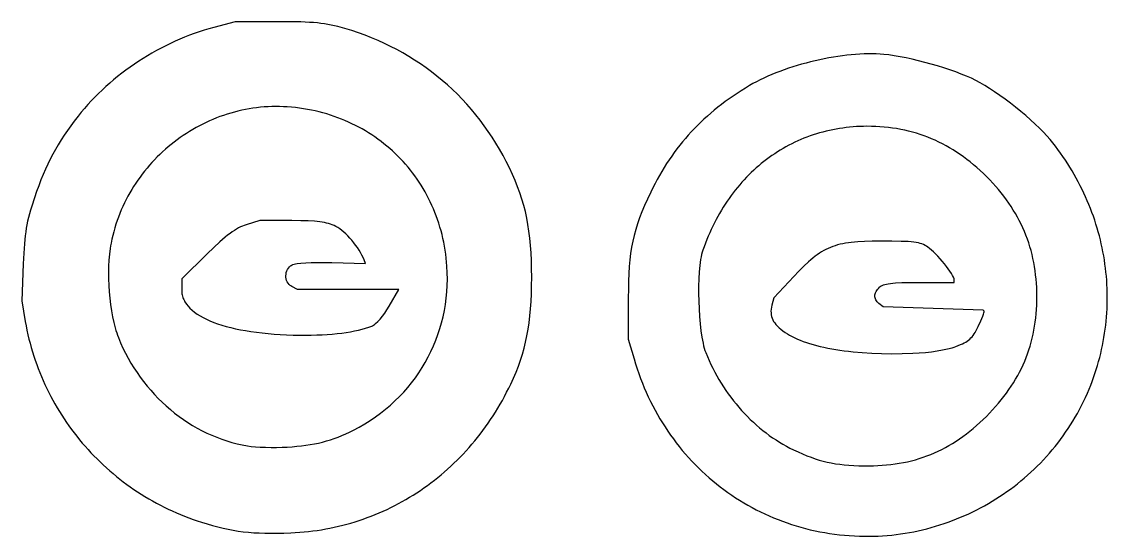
# Model space of a CAD drawing. Extents: x 0.6 to 47.7, y 5.3 to 47.
# Drawn here: x 42.45 to 47.69, y 10.43 to 12.91 of the extents above; entities that cross this region are included whole.
import ezdxf

# ---------------------------------------------------------------- set-up
doc = ezdxf.new("R2010")
doc.units = 0
doc.layers.add('LAYER_1', color=18, linetype='CONTINUOUS')

msp = doc.modelspace()

# ---------------------------------------------------------------- linework, layer by layer
at = {"layer": 'LAYER_1'}
for points in [[(43.7465, 10.4447), (43.7679, 10.4457), (43.7892, 10.4471), (43.8104, 10.4489), (43.8315, 10.451), (43.8525, 10.4535), (43.8734, 10.4563), (43.8942, 10.4595), (43.9149, 10.4631), (43.9355, 10.467), (43.956, 10.4713), (43.9764, 10.4759), (43.9967, 10.4808), (44.0168, 10.4861), (44.0368, 10.4918), (44.0567, 10.4978), (44.0765, 10.5041), (44.0961, 10.5107), (44.1156, 10.5177), (44.1349, 10.5251), (44.1541, 10.5327), (44.1732, 10.5407), (44.1921, 10.549), (44.2108, 10.5576), (44.2294, 10.5666), (44.2478, 10.5758), (44.2661, 10.5854), (44.2842, 10.5953), (44.3021, 10.6055), (44.3199, 10.616), (44.3375, 10.6269), (44.3549, 10.638), (44.3721, 10.6494), (44.3892, 10.6612), (44.406, 10.6732), (44.4227, 10.6855), (44.4391, 10.6982), (44.4554, 10.7111), (44.4715, 10.7243), (44.4873, 10.7378), (44.503, 10.7515), (44.5184, 10.7656), (44.5336, 10.78), (44.5486, 10.7946), (44.5634, 10.8095), (44.578, 10.8246), (44.5923, 10.8401), (44.6064, 10.8558), (44.6203, 10.8718), (44.6339, 10.888), (44.6473, 10.9046), (44.6605, 10.9213), (44.6734, 10.9384), (44.686, 10.9557), (44.6984, 10.9732), (44.7106, 10.991), (44.7224, 11.0091), (44.7341, 11.0273), (44.7454, 11.0459), (44.7565, 11.0647), (44.7673, 11.0837), (44.7778, 11.103), (44.7881, 11.1225), (44.7981, 11.1422), (44.8077, 11.1622), (44.821, 11.1912), (44.8333, 11.2199), (44.8445, 11.2486), (44.8547, 11.2773), (44.8639, 11.3062), (44.8722, 11.3354), (44.8795, 11.3651), (44.886, 11.3954), (44.8916, 11.4265), (44.8963, 11.4585), (44.9003, 11.4916), (44.9035, 11.5258), (44.9059, 11.5614), (44.9076, 11.5984), (44.9086, 11.6371), (44.9089, 11.6775), (44.9086, 11.7187), (44.9075, 11.7581), (44.9058, 11.7957), (44.9033, 11.8317), (44.9, 11.8663), (44.8959, 11.8997), (44.891, 11.9321), (44.8851, 11.9636), (44.8783, 11.9944), (44.8706, 12.0246), (44.8618, 12.0545), (44.852, 12.0843), (44.8411, 12.114), (44.8292, 12.1439), (44.816, 12.1741), (44.8017, 12.2049), (44.7865, 12.2357), (44.7705, 12.266), (44.7538, 12.2957), (44.7364, 12.3249), (44.7183, 12.3535), (44.6996, 12.3815), (44.6802, 12.4089), (44.6601, 12.4357), (44.6394, 12.4619), (44.618, 12.4875), (44.5961, 12.5124), (44.5735, 12.5367), (44.5503, 12.5604), (44.5265, 12.5834), (44.5022, 12.6058), (44.4772, 12.6275), (44.4517, 12.6485), (44.4256, 12.6689), (44.399, 12.6885), (44.3718, 12.7075), (44.3441, 12.7258), (44.3159, 12.7433), (44.2872, 12.7601), (44.258, 12.7762), (44.2282, 12.7916), (44.198, 12.8062), (44.1673, 12.82), (44.1362, 12.8331), (44.1046, 12.8454), (44.0726, 12.8569), (44.0401, 12.8677), (44.0072, 12.8777), (43.973, 12.887), (43.9568, 12.8909), (43.9407, 12.8944), (43.9247, 12.8975), (43.9085, 12.9002), (43.8919, 12.9026), (43.8745, 12.9046), (43.8563, 12.9062), (43.837, 12.9076), (43.8164, 12.9087), (43.7941, 12.9095), (43.7441, 12.9105), (43.6851, 12.9108), (43.4783, 12.9106), (43.3748, 12.8833), (43.3511, 12.8767), (43.3275, 12.8697), (43.304, 12.8621), (43.2805, 12.854), (43.2572, 12.8454), (43.234, 12.8363), (43.2109, 12.8267), (43.188, 12.8166), (43.1653, 12.8061), (43.1428, 12.7951), (43.1204, 12.7837), (43.0983, 12.7718), (43.0764, 12.7595), (43.0547, 12.7468), (43.0332, 12.7336), (43.0121, 12.7201), (42.9912, 12.7061), (42.9705, 12.6918), (42.9502, 12.677), (42.9302, 12.6619), (42.9105, 12.6464), (42.8912, 12.6306), (42.8722, 12.6144), (42.8536, 12.5979), (42.8354, 12.5811), (42.8175, 12.5639), (42.8001, 12.5465), (42.783, 12.5287), (42.7665, 12.5106), (42.7503, 12.4922), (42.7346, 12.4736), (42.7194, 12.4547), (42.7013, 12.4312), (42.6841, 12.4081), (42.6678, 12.3853), (42.6523, 12.3627), (42.6376, 12.3401), (42.6236, 12.3174), (42.6103, 12.2945), (42.5976, 12.2714), (42.5853, 12.2478), (42.5736, 12.2237), (42.5622, 12.1989), (42.5512, 12.1734), (42.5405, 12.147), (42.5299, 12.1196), (42.5196, 12.0911), (42.5093, 12.0613), (42.4958, 12.02), (42.49, 12.0011), (42.4849, 11.983), (42.4803, 11.9655), (42.4762, 11.9484), (42.4726, 11.9313), (42.4694, 11.9141), (42.4667, 11.8965), (42.4642, 11.8783), (42.4621, 11.8593), (42.4603, 11.8391), (42.4573, 11.7945), (42.4548, 11.7425), (42.4476, 11.5638), (42.465, 11.4639), (42.4689, 11.4427), (42.4731, 11.4216), (42.4777, 11.4006), (42.4827, 11.3797), (42.488, 11.359), (42.4937, 11.3384), (42.4997, 11.3179), (42.5061, 11.2976), (42.5128, 11.2774), (42.5198, 11.2574), (42.5272, 11.2375), (42.5349, 11.2178), (42.5429, 11.1983), (42.5512, 11.1789), (42.5599, 11.1597), (42.5689, 11.1406), (42.5782, 11.1218), (42.5878, 11.1031), (42.5978, 11.0846), (42.608, 11.0662), (42.6185, 11.0481), (42.6294, 11.0302), (42.6405, 11.0124), (42.6519, 10.9949), (42.6637, 10.9775), (42.6757, 10.9604), (42.688, 10.9434), (42.7006, 10.9267), (42.7134, 10.9102), (42.7265, 10.8939), (42.7399, 10.8779), (42.7536, 10.862), (42.7676, 10.8464), (42.7818, 10.8311), (42.7962, 10.8159), (42.811, 10.801), (42.826, 10.7864), (42.8412, 10.772), (42.8567, 10.7578), (42.8724, 10.7439), (42.8884, 10.7303), (42.9046, 10.7169), (42.921, 10.7038), (42.9377, 10.691), (42.9546, 10.6784), (42.9718, 10.6661), (42.9891, 10.6541), (43.0067, 10.6423), (43.0245, 10.6309), (43.0425, 10.6197), (43.0608, 10.6088), (43.0792, 10.5983), (43.0979, 10.588), (43.1167, 10.578), (43.1358, 10.5683), (43.155, 10.559), (43.1745, 10.5499), (43.1941, 10.5412), (43.2139, 10.5328), (43.2339, 10.5247), (43.2541, 10.5169), (43.2745, 10.5095), (43.295, 10.5024), (43.3157, 10.4957), (43.343, 10.4873), (43.3692, 10.4797), (43.3946, 10.4729), (43.4193, 10.4668), (43.4437, 10.4615), (43.4679, 10.4569), (43.4922, 10.453), (43.5166, 10.4498), (43.5416, 10.4472), (43.5672, 10.4452), (43.5936, 10.4438), (43.6212, 10.443), (43.6501, 10.4426), (43.6804, 10.4429), (43.7125, 10.4435)], [(46.5149, 10.4279), (46.537, 10.4278), (46.559, 10.4282), (46.581, 10.429), (46.6028, 10.4302), (46.6247, 10.4319), (46.6464, 10.4339), (46.668, 10.4363), (46.6896, 10.4392), (46.7111, 10.4424), (46.7324, 10.4461), (46.7537, 10.4501), (46.7748, 10.4545), (46.7959, 10.4593), (46.8168, 10.4645), (46.8376, 10.4701), (46.8583, 10.476), (46.8788, 10.4823), (46.8992, 10.489), (46.9195, 10.4961), (46.9396, 10.5035), (46.9595, 10.5113), (46.9793, 10.5194), (46.999, 10.5279), (47.0184, 10.5367), (47.0377, 10.5459), (47.0568, 10.5554), (47.0757, 10.5652), (47.0945, 10.5754), (47.113, 10.586), (47.1313, 10.5968), (47.1495, 10.608), (47.1674, 10.6195), (47.1851, 10.6313), (47.2026, 10.6435), (47.2198, 10.6559), (47.2369, 10.6687), (47.2537, 10.6817), (47.2702, 10.6951), (47.2865, 10.7087), (47.3026, 10.7227), (47.3184, 10.737), (47.3339, 10.7515), (47.3492, 10.7663), (47.3642, 10.7814), (47.3789, 10.7968), (47.3934, 10.8125), (47.4075, 10.8284), (47.4214, 10.8446), (47.4349, 10.8611), (47.4482, 10.8778), (47.4612, 10.8948), (47.4738, 10.9121), (47.4861, 10.9296), (47.4981, 10.9473), (47.5098, 10.9653), (47.5212, 10.9835), (47.5322, 11.002), (47.5428, 11.0207), (47.5532, 11.0397), (47.5631, 11.0588), (47.5727, 11.0782), (47.582, 11.0978), (47.5908, 11.1177), (47.5993, 11.1377), (47.6069, 11.1566), (47.6142, 11.1755), (47.621, 11.1945), (47.6276, 11.2136), (47.6338, 11.2327), (47.6396, 11.2519), (47.6451, 11.2712), (47.6503, 11.2905), (47.6551, 11.3099), (47.6596, 11.3293), (47.6637, 11.3487), (47.6675, 11.3682), (47.671, 11.3878), (47.6741, 11.4074), (47.6769, 11.427), (47.6793, 11.4466), (47.6815, 11.4663), (47.6832, 11.4859), (47.6847, 11.5056), (47.6857, 11.5253), (47.6865, 11.545), (47.6869, 11.5647), (47.687, 11.5844), (47.6868, 11.6041), (47.6862, 11.6238), (47.6853, 11.6435), (47.6841, 11.6631), (47.6825, 11.6828), (47.6806, 11.7024), (47.6784, 11.722), (47.6758, 11.7415), (47.6729, 11.761), (47.6697, 11.7805), (47.6662, 11.7999), (47.6623, 11.8193), (47.6581, 11.8386), (47.6536, 11.8579), (47.6488, 11.8771), (47.6436, 11.8962), (47.6381, 11.9153), (47.6323, 11.9343), (47.6262, 11.9533), (47.6197, 11.9721), (47.6129, 11.9909), (47.6058, 12.0096), (47.5984, 12.0281), (47.5907, 12.0466), (47.5826, 12.065), (47.5742, 12.0833), (47.5655, 12.1015), (47.5565, 12.1196), (47.5472, 12.1376), (47.5376, 12.1554), (47.5276, 12.1731), (47.5173, 12.1907), (47.5067, 12.2082), (47.4958, 12.2255), (47.4846, 12.2427), (47.4731, 12.2598), (47.4613, 12.2767), (47.4491, 12.2934), (47.4367, 12.31), (47.4239, 12.3265), (47.4108, 12.3428), (47.396, 12.36), (47.379, 12.3783), (47.36, 12.3974), (47.3393, 12.4171), (47.3172, 12.4373), (47.2938, 12.4577), (47.2696, 12.478), (47.2447, 12.4982), (47.2193, 12.518), (47.1938, 12.5371), (47.1684, 12.5555), (47.1434, 12.5728), (47.119, 12.5889), (47.0955, 12.6036), (47.0731, 12.6166), (47.0521, 12.6278), (47.0309, 12.638), (47.0075, 12.6482), (46.9822, 12.6584), (46.9553, 12.6685), (46.9271, 12.6784), (46.8978, 12.6881), (46.8677, 12.6974), (46.8371, 12.7063), (46.8064, 12.7147), (46.7757, 12.7226), (46.7453, 12.7298), (46.7156, 12.7362), (46.6867, 12.7418), (46.6591, 12.7466), (46.633, 12.7504), (46.6086, 12.7531), (46.5905, 12.7545), (46.5719, 12.7554), (46.5528, 12.7558), (46.5332, 12.7558), (46.5132, 12.7553), (46.4929, 12.7544), (46.4722, 12.753), (46.4512, 12.7512), (46.4299, 12.749), (46.4084, 12.7463), (46.3868, 12.7433), (46.365, 12.7398), (46.3431, 12.736), (46.3212, 12.7318), (46.2992, 12.7273), (46.2773, 12.7224), (46.2554, 12.7171), (46.2336, 12.7115), (46.2119, 12.7056), (46.1904, 12.6993), (46.1692, 12.6927), (46.1481, 12.6859), (46.1274, 12.6787), (46.107, 12.6713), (46.087, 12.6636), (46.0674, 12.6556), (46.0483, 12.6473), (46.0296, 12.6389), (46.0115, 12.6301), (45.9939, 12.6212), (45.977, 12.612), (45.9607, 12.6026), (45.9401, 12.5902), (45.9199, 12.5776), (45.9002, 12.5648), (45.8809, 12.5518), (45.8619, 12.5386), (45.8434, 12.5253), (45.8253, 12.5117), (45.8076, 12.498), (45.7902, 12.484), (45.7733, 12.4698), (45.7567, 12.4554), (45.7405, 12.4408), (45.7246, 12.4259), (45.7091, 12.4107), (45.694, 12.3953), (45.6792, 12.3797), (45.6647, 12.3638), (45.6506, 12.3476), (45.6367, 12.3311), (45.6233, 12.3144), (45.6101, 12.2973), (45.5972, 12.28), (45.5846, 12.2623), (45.5723, 12.2444), (45.5604, 12.2261), (45.5486, 12.2075), (45.5372, 12.1886), (45.526, 12.1693), (45.5151, 12.1497), (45.5045, 12.1297), (45.4941, 12.1094), (45.484, 12.0887), (45.4682, 12.0552), (45.454, 12.0235), (45.4412, 11.9932), (45.4298, 11.9639), (45.4197, 11.9354), (45.4109, 11.9074), (45.4032, 11.8794), (45.3966, 11.8512), (45.3911, 11.8225), (45.3865, 11.7929), (45.3828, 11.7621), (45.3799, 11.7298), (45.3778, 11.6957), (45.3764, 11.6594), (45.3756, 11.6206), (45.3754, 11.5789), (45.3753, 11.3795), (45.4031, 11.2834), (45.4103, 11.2597), (45.4178, 11.2362), (45.4258, 11.2129), (45.4342, 11.1899), (45.443, 11.1672), (45.4522, 11.1447), (45.4618, 11.1225), (45.4718, 11.1006), (45.4822, 11.079), (45.493, 11.0576), (45.5042, 11.0366), (45.5157, 11.0158), (45.5276, 10.9953), (45.5399, 10.9751), (45.5526, 10.9552), (45.5656, 10.9356), (45.5789, 10.9164), (45.5926, 10.8974), (45.6067, 10.8788), (45.6211, 10.8604), (45.6358, 10.8424), (45.6508, 10.8248), (45.6662, 10.8074), (45.6819, 10.7904), (45.6979, 10.7737), (45.7142, 10.7574), (45.7309, 10.7414), (45.7478, 10.7258), (45.765, 10.7105), (45.7825, 10.6956), (45.8003, 10.681), (45.8184, 10.6668), (45.8367, 10.653), (45.8553, 10.6396), (45.8742, 10.6265), (45.8933, 10.6138), (45.9127, 10.6015), (45.9324, 10.5895), (45.9523, 10.578), (45.9724, 10.5669), (45.9928, 10.5561), (46.0134, 10.5458), (46.0342, 10.5359), (46.0552, 10.5263), (46.0765, 10.5172), (46.0979, 10.5086), (46.1196, 10.5003), (46.1415, 10.4924), (46.1636, 10.485), (46.1858, 10.478), (46.2083, 10.4715), (46.2309, 10.4654), (46.2537, 10.4597), (46.2767, 10.4545), (46.2999, 10.4498), (46.3232, 10.4455), (46.3467, 10.4416), (46.3703, 10.4382), (46.394, 10.4353), (46.418, 10.4329), (46.442, 10.4309), (46.4662, 10.4294), (46.4905, 10.4284)], [(43.7294, 10.8584), (43.7531, 10.86), (43.776, 10.8619), (43.7981, 10.8642), (43.8196, 10.867), (43.8404, 10.8701), (43.8607, 10.8738), (43.8805, 10.8779), (43.8998, 10.8825), (43.9189, 10.8877), (43.9377, 10.8933), (43.9562, 10.8996), (43.9747, 10.9063), (43.993, 10.9137), (44.0114, 10.9217), (44.0299, 10.9302), (44.0485, 10.9395), (44.0764, 10.9543), (44.1034, 10.97), (44.1298, 10.9865), (44.1553, 11.0038), (44.18, 11.0219), (44.2039, 11.0408), (44.227, 11.0605), (44.2492, 11.0808), (44.2706, 11.1019), (44.2911, 11.1236), (44.3108, 11.146), (44.3296, 11.169), (44.3475, 11.1927), (44.3644, 11.2169), (44.3805, 11.2418), (44.3956, 11.2671), (44.4097, 11.293), (44.4229, 11.3194), (44.4351, 11.3464), (44.4464, 11.3737), (44.4566, 11.4015), (44.4659, 11.4298), (44.4741, 11.4584), (44.4813, 11.4874), (44.4874, 11.5168), (44.4925, 11.5465), (44.4965, 11.5766), (44.4994, 11.6069), (44.5012, 11.6375), (44.502, 11.6684), (44.5016, 11.6995), (44.5001, 11.7308), (44.4985, 11.7505), (44.4966, 11.77), (44.4942, 11.7894), (44.4914, 11.8086), (44.4883, 11.8276), (44.4847, 11.8465), (44.4807, 11.8652), (44.4763, 11.8837), (44.4715, 11.902), (44.4663, 11.9202), (44.4608, 11.9381), (44.4549, 11.9558), (44.4486, 11.9734), (44.4419, 11.9907), (44.4349, 12.0078), (44.4275, 12.0247), (44.4197, 12.0414), (44.4116, 12.0578), (44.4031, 12.0741), (44.3943, 12.0901), (44.3852, 12.1058), (44.3757, 12.1213), (44.3659, 12.1366), (44.3557, 12.1516), (44.3453, 12.1664), (44.3345, 12.1809), (44.3234, 12.1952), (44.312, 12.2092), (44.3003, 12.2229), (44.2882, 12.2363), (44.2759, 12.2495), (44.2633, 12.2623), (44.2504, 12.2749), (44.2372, 12.2872), (44.2237, 12.2992), (44.21, 12.3109), (44.196, 12.3223), (44.1817, 12.3334), (44.1671, 12.3442), (44.1523, 12.3547), (44.1372, 12.3648), (44.1219, 12.3746), (44.1063, 12.3841), (44.0905, 12.3933), (44.0744, 12.4021), (44.0581, 12.4105), (44.0416, 12.4187), (44.0249, 12.4264), (44.0079, 12.4339), (43.9907, 12.4409), (43.9733, 12.4476), (43.9557, 12.454), (43.9379, 12.4599), (43.9198, 12.4655), (43.9016, 12.4707), (43.8832, 12.4755), (43.8646, 12.48), (43.8458, 12.484), (43.8268, 12.4876), (43.8077, 12.4909), (43.7884, 12.4937), (43.7689, 12.4962), (43.7492, 12.4982), (43.7294, 12.4998), (43.7107, 12.5008), (43.6921, 12.5015), (43.6735, 12.5016), (43.6549, 12.5013), (43.6364, 12.5006), (43.618, 12.4994), (43.5996, 12.4978), (43.5814, 12.4958), (43.5632, 12.4933), (43.5451, 12.4904), (43.5271, 12.4871), (43.5092, 12.4834), (43.4914, 12.4792), (43.4738, 12.4747), (43.4562, 12.4698), (43.4388, 12.4645), (43.4215, 12.4588), (43.4044, 12.4527), (43.3874, 12.4462), (43.3706, 12.4394), (43.3539, 12.4321), (43.3374, 12.4246), (43.3211, 12.4166), (43.305, 12.4084), (43.289, 12.3997), (43.2732, 12.3908), (43.2577, 12.3814), (43.2423, 12.3718), (43.2272, 12.3618), (43.2122, 12.3515), (43.1975, 12.3409), (43.1831, 12.33), (43.1688, 12.3187), (43.1548, 12.3072), (43.1411, 12.2953), (43.1276, 12.2832), (43.1144, 12.2707), (43.1014, 12.258), (43.0887, 12.245), (43.0763, 12.2317), (43.0642, 12.2182), (43.0523, 12.2043), (43.0408, 12.1903), (43.0296, 12.1759), (43.0187, 12.1613), (43.0081, 12.1465), (42.9978, 12.1314), (42.9879, 12.1161), (42.9783, 12.1006), (42.969, 12.0848), (42.9601, 12.0688), (42.9515, 12.0526), (42.9434, 12.0361), (42.9355, 12.0195), (42.9281, 12.0027), (42.921, 11.9856), (42.9143, 11.9684), (42.908, 11.951), (42.9021, 11.9334), (42.8967, 11.9156), (42.8916, 11.8976), (42.8869, 11.8795), (42.8827, 11.8612), (42.8789, 11.8427), (42.8766, 11.8299), (42.8745, 11.8166), (42.8711, 11.7891), (42.8686, 11.7603), (42.8671, 11.7306), (42.8664, 11.7002), (42.8667, 11.6693), (42.8678, 11.6381), (42.8698, 11.607), (42.8727, 11.5761), (42.8763, 11.5457), (42.8808, 11.516), (42.886, 11.4872), (42.892, 11.4597), (42.8987, 11.4336), (42.9024, 11.4212), (42.9062, 11.4093), (42.9102, 11.3978), (42.9144, 11.3868), (42.925, 11.3613), (42.9364, 11.3362), (42.9485, 11.3115), (42.9614, 11.2874), (42.975, 11.2637), (42.9892, 11.2404), (43.0041, 11.2178), (43.0197, 11.1956), (43.0359, 11.174), (43.0527, 11.1529), (43.0701, 11.1324), (43.0881, 11.1125), (43.1066, 11.0932), (43.1256, 11.0746), (43.1452, 11.0565), (43.1652, 11.0392), (43.1858, 11.0225), (43.2068, 11.0065), (43.2282, 10.9912), (43.25, 10.9766), (43.2722, 10.9628), (43.2948, 10.9497), (43.3178, 10.9374), (43.3411, 10.9259), (43.3647, 10.9152), (43.3886, 10.9053), (43.4128, 10.8962), (43.4373, 10.888), (43.462, 10.8807), (43.4869, 10.8742), (43.5121, 10.8687), (43.5374, 10.864), (43.5546, 10.8617), (43.5754, 10.8598), (43.5989, 10.8584), (43.6243, 10.8574), (43.6508, 10.8569), (43.6777, 10.8569), (43.7042, 10.8574)], [(46.5142, 10.7679), (46.5363, 10.7678), (46.5582, 10.7682), (46.5797, 10.769), (46.6009, 10.7702), (46.6218, 10.772), (46.6425, 10.7742), (46.6628, 10.7769), (46.6829, 10.7801), (46.7028, 10.7837), (46.7223, 10.7878), (46.7417, 10.7924), (46.7608, 10.7975), (46.7796, 10.8031), (46.7983, 10.8092), (46.8167, 10.8158), (46.8349, 10.8229), (46.8529, 10.8305), (46.8707, 10.8386), (46.8884, 10.8472), (46.9058, 10.8563), (46.923, 10.8659), (46.9401, 10.876), (46.9571, 10.8867), (46.9738, 10.8979), (46.9905, 10.9096), (47.0069, 10.9218), (47.0233, 10.9346), (47.0395, 10.9479), (47.0556, 10.9617), (47.0716, 10.9761), (47.0875, 10.9911), (47.1033, 11.0065), (47.1188, 11.0223), (47.1338, 11.0382), (47.1482, 11.0542), (47.1621, 11.0703), (47.1755, 11.0865), (47.1883, 11.1027), (47.2006, 11.1191), (47.2124, 11.1356), (47.2237, 11.1523), (47.2345, 11.169), (47.2448, 11.1859), (47.2545, 11.203), (47.2637, 11.2202), (47.2725, 11.2376), (47.2807, 11.2551), (47.2885, 11.2728), (47.2957, 11.2907), (47.3025, 11.3088), (47.3087, 11.327), (47.3145, 11.3455), (47.3198, 11.3642), (47.3246, 11.3831), (47.329, 11.4023), (47.3329, 11.4216), (47.3363, 11.4412), (47.3392, 11.4611), (47.3417, 11.4812), (47.3437, 11.5015), (47.3452, 11.5222), (47.3463, 11.5431), (47.347, 11.5643), (47.3472, 11.5857), (47.3469, 11.6069), (47.3462, 11.6279), (47.345, 11.6486), (47.3434, 11.6691), (47.3413, 11.6894), (47.3387, 11.7094), (47.3357, 11.7292), (47.3322, 11.7488), (47.3282, 11.7682), (47.3238, 11.7873), (47.3189, 11.8063), (47.3135, 11.825), (47.3077, 11.8436), (47.3014, 11.8619), (47.2946, 11.8801), (47.2873, 11.8981), (47.2795, 11.9159), (47.2713, 11.9335), (47.2625, 11.9509), (47.2533, 11.9682), (47.2436, 11.9853), (47.2334, 12.0022), (47.2227, 12.019), (47.2116, 12.0356), (47.1999, 12.052), (47.1877, 12.0683), (47.1751, 12.0845), (47.1619, 12.1005), (47.1483, 12.1164), (47.1341, 12.1321), (47.1194, 12.1478), (47.1043, 12.1632), (47.0888, 12.1784), (47.0732, 12.1931), (47.0574, 12.2072), (47.0415, 12.2209), (47.0255, 12.2341), (47.0093, 12.2467), (46.993, 12.2589), (46.9766, 12.2706), (46.96, 12.2817), (46.9432, 12.2924), (46.9262, 12.3026), (46.9091, 12.3123), (46.8919, 12.3216), (46.8744, 12.3303), (46.8568, 12.3385), (46.839, 12.3463), (46.8211, 12.3536), (46.8029, 12.3604), (46.7846, 12.3667), (46.766, 12.3725), (46.7473, 12.3779), (46.7284, 12.3828), (46.7092, 12.3872), (46.6899, 12.3912), (46.6703, 12.3947), (46.6506, 12.3977), (46.6306, 12.4002), (46.6104, 12.4023), (46.59, 12.4039), (46.5693, 12.405), (46.5484, 12.4057), (46.5273, 12.406), (46.5103, 12.4058), (46.4934, 12.4053), (46.4766, 12.4045), (46.4598, 12.4033), (46.4432, 12.4019), (46.4267, 12.4001), (46.4103, 12.3979), (46.394, 12.3955), (46.3778, 12.3927), (46.3618, 12.3897), (46.3458, 12.3863), (46.33, 12.3826), (46.3143, 12.3786), (46.2987, 12.3743), (46.2832, 12.3697), (46.2679, 12.3647), (46.2527, 12.3595), (46.2377, 12.354), (46.2228, 12.3482), (46.208, 12.342), (46.1934, 12.3356), (46.1789, 12.3289), (46.1645, 12.3219), (46.1504, 12.3146), (46.1363, 12.3071), (46.1225, 12.2992), (46.1087, 12.2911), (46.0952, 12.2826), (46.0818, 12.2739), (46.0685, 12.265), (46.0555, 12.2557), (46.0426, 12.2462), (46.0299, 12.2364), (46.0173, 12.2263), (46.005, 12.216), (45.9928, 12.2054), (45.9808, 12.1945), (45.969, 12.1834), (45.9573, 12.172), (45.9459, 12.1603), (45.9347, 12.1484), (45.9236, 12.1362), (45.9128, 12.1238), (45.9021, 12.1112), (45.8917, 12.0982), (45.8814, 12.0851), (45.8714, 12.0717), (45.8616, 12.058), (45.852, 12.0441), (45.8426, 12.03), (45.8334, 12.0156), (45.8244, 12.001), (45.8157, 11.9861), (45.8072, 11.9711), (45.7989, 11.9558), (45.7909, 11.9402), (45.783, 11.9245), (45.7755, 11.9085), (45.7681, 11.8923), (45.761, 11.8758), (45.7541, 11.8592), (45.7475, 11.8423), (45.7412, 11.8252), (45.735, 11.8079), (45.7321, 11.7983), (45.7293, 11.7876), (45.7268, 11.7758), (45.7245, 11.763), (45.7225, 11.7494), (45.7207, 11.735), (45.7177, 11.704), (45.7157, 11.6706), (45.7146, 11.6354), (45.7144, 11.5991), (45.715, 11.5621), (45.7165, 11.5251), (45.7188, 11.4886), (45.7219, 11.4533), (45.7258, 11.4197), (45.7304, 11.3885), (45.7331, 11.3739), (45.7359, 11.3601), (45.7389, 11.3472), (45.7421, 11.3353), (45.7454, 11.3243), (45.749, 11.3145), (45.7568, 11.2952), (45.765, 11.2762), (45.7737, 11.2573), (45.7828, 11.2387), (45.7924, 11.2202), (45.8023, 11.202), (45.8126, 11.1841), (45.8233, 11.1664), (45.8344, 11.149), (45.8459, 11.1319), (45.8577, 11.115), (45.8699, 11.0984), (45.8824, 11.0822), (45.8953, 11.0662), (45.9084, 11.0506), (45.9219, 11.0354), (45.9357, 11.0204), (45.9498, 11.0059), (45.9641, 10.9917), (45.9788, 10.9778), (45.9937, 10.9644), (46.0088, 10.9514), (46.0242, 10.9388), (46.0399, 10.9265), (46.0558, 10.9148), (46.0719, 10.9034), (46.0882, 10.8926), (46.1047, 10.8821), (46.1214, 10.8722), (46.1383, 10.8627), (46.1553, 10.8538), (46.1725, 10.8453), (46.195, 10.8348), (46.2166, 10.8253), (46.2373, 10.8167), (46.2574, 10.8089), (46.2771, 10.802), (46.2965, 10.7958), (46.3158, 10.7903), (46.3352, 10.7856), (46.3549, 10.7815), (46.3749, 10.778), (46.3956, 10.7751), (46.4171, 10.7728), (46.4395, 10.7709), (46.4631, 10.7695), (46.4879, 10.7685)], [(43.7902, 11.3984), (43.8178, 11.3983), (43.8449, 11.3986), (43.8713, 11.3993), (43.897, 11.4004), (43.922, 11.4019), (43.9462, 11.4037), (43.9696, 11.4059), (43.9922, 11.4085), (44.0139, 11.4115), (44.0346, 11.4148), (44.0543, 11.4184), (44.073, 11.4224), (44.0907, 11.4268), (44.1072, 11.4315), (44.1226, 11.4365), (44.1367, 11.4418), (44.141, 11.4438), (44.1455, 11.4466), (44.1503, 11.45), (44.1553, 11.454), (44.1659, 11.4638), (44.177, 11.4757), (44.1883, 11.4894), (44.1996, 11.5045), (44.2105, 11.5207), (44.2209, 11.5378), (44.2672, 11.6184), (43.7792, 11.6184), (43.7506, 11.6337), (43.7472, 11.6357), (43.7439, 11.638), (43.7382, 11.6431), (43.7333, 11.649), (43.7294, 11.6555), (43.7263, 11.6625), (43.7242, 11.6699), (43.723, 11.6775), (43.7226, 11.6852), (43.7232, 11.6929), (43.7247, 11.7006), (43.7271, 11.7079), (43.7303, 11.7149), (43.7345, 11.7215), (43.7396, 11.7274), (43.7455, 11.7326), (43.7488, 11.7349), (43.7523, 11.737), (43.7564, 11.7388), (43.7618, 11.7404), (43.7685, 11.7419), (43.7763, 11.7433), (43.7953, 11.7457), (43.8185, 11.7475), (43.8454, 11.7487), (43.8757, 11.7493), (43.9089, 11.7493), (43.9446, 11.7486), (44.1066, 11.744), (44.0999, 11.7613), (44.095, 11.7729), (44.0893, 11.7848), (44.0827, 11.7968), (44.0755, 11.8089), (44.0676, 11.8209), (44.0591, 11.8328), (44.0502, 11.8445), (44.041, 11.8559), (44.0314, 11.8668), (44.0217, 11.8772), (44.0118, 11.8869), (44.0018, 11.8959), (43.992, 11.9041), (43.9822, 11.9114), (43.9726, 11.9176), (43.9634, 11.9227), (43.955, 11.9267), (43.9465, 11.9303), (43.9377, 11.9336), (43.9287, 11.9365), (43.9191, 11.9391), (43.9091, 11.9414), (43.8983, 11.9434), (43.8868, 11.9451), (43.8743, 11.9466), (43.8608, 11.9478), (43.8302, 11.9495), (43.7941, 11.9505), (43.7516, 11.9508), (43.5965, 11.9508), (43.531, 11.931), (43.5219, 11.928), (43.5127, 11.9245), (43.5034, 11.9203), (43.4939, 11.9155), (43.4842, 11.91), (43.4741, 11.9038), (43.4637, 11.8968), (43.4529, 11.8889), (43.4415, 11.8802), (43.4296, 11.8705), (43.417, 11.8599), (43.4038, 11.8482), (43.375, 11.8216), (43.3427, 11.7903), (43.2197, 11.6693), (43.2197, 11.6158), (43.2199, 11.6098), (43.2204, 11.6039), (43.2212, 11.598), (43.2223, 11.5922), (43.2237, 11.5864), (43.2255, 11.5807), (43.2275, 11.5751), (43.2299, 11.5696), (43.2326, 11.5641), (43.2356, 11.5587), (43.2425, 11.5482), (43.2506, 11.5379), (43.2598, 11.528), (43.2702, 11.5183), (43.2818, 11.509), (43.2945, 11.5), (43.3083, 11.4914), (43.3232, 11.483), (43.3391, 11.4751), (43.3561, 11.4674), (43.3742, 11.4602), (43.3933, 11.4533), (43.4133, 11.4468), (43.4344, 11.4406), (43.4565, 11.4349), (43.4794, 11.4295), (43.5034, 11.4246), (43.5282, 11.42), (43.554, 11.4159), (43.5806, 11.4122), (43.6081, 11.4089), (43.6364, 11.406), (43.6656, 11.4036), (43.6956, 11.4016), (43.7263, 11.4001), (43.7579, 11.399)], [(46.7489, 11.3108), (46.7795, 11.3125), (46.8095, 11.315), (46.8385, 11.3182), (46.8662, 11.3222), (46.8921, 11.3268), (46.9161, 11.332), (46.9376, 11.3378), (46.9474, 11.3408), (46.9564, 11.344), (46.9782, 11.3526), (46.9876, 11.3568), (46.9961, 11.3609), (47.0039, 11.3652), (47.0111, 11.3696), (47.0176, 11.3743), (47.0236, 11.3793), (47.0292, 11.3847), (47.0345, 11.3905), (47.0396, 11.397), (47.0445, 11.4041), (47.0493, 11.4119), (47.0542, 11.4204), (47.0643, 11.4403), (47.0768, 11.4672), (47.0863, 11.4901), (47.0896, 11.4992), (47.0918, 11.5064), (47.0927, 11.5113), (47.0927, 11.5129), (47.0924, 11.5137), (47.0873, 11.5188), (46.6046, 11.5343), (46.5844, 11.551), (46.5798, 11.5552), (46.5757, 11.5596), (46.5724, 11.564), (46.5697, 11.5686), (46.5676, 11.5733), (46.5662, 11.5781), (46.5654, 11.5829), (46.5653, 11.5879), (46.5658, 11.5929), (46.5669, 11.598), (46.5688, 11.6032), (46.5712, 11.6084), (46.5743, 11.6136), (46.5781, 11.6189), (46.5824, 11.6242), (46.5875, 11.6296), (46.5912, 11.6329), (46.5955, 11.6359), (46.6006, 11.6386), (46.6064, 11.641), (46.6132, 11.6431), (46.6211, 11.645), (46.63, 11.6467), (46.6402, 11.6481), (46.6518, 11.6493), (46.6648, 11.6503), (46.6957, 11.6518), (46.7336, 11.6526), (46.7795, 11.6528), (46.9484, 11.6528), (46.9484, 11.6654), (46.9482, 11.6678), (46.9474, 11.6708), (46.9447, 11.6779), (46.9403, 11.6864), (46.9345, 11.6961), (46.9275, 11.7068), (46.9194, 11.7183), (46.9104, 11.7303), (46.9008, 11.7425), (46.8906, 11.7549), (46.8802, 11.767), (46.8696, 11.7787), (46.8591, 11.7898), (46.8488, 11.8001), (46.839, 11.8092), (46.8297, 11.817), (46.8213, 11.8233), (46.8144, 11.8277), (46.8074, 11.8317), (46.8002, 11.8353), (46.7926, 11.8384), (46.7843, 11.8411), (46.7752, 11.8434), (46.765, 11.8454), (46.7536, 11.8471), (46.7407, 11.8484), (46.7262, 11.8495), (46.7099, 11.8504), (46.6915, 11.851), (46.6479, 11.8516), (46.5938, 11.8517), (46.553, 11.8513), (46.516, 11.8502), (46.4823, 11.8484), (46.4666, 11.8472), (46.4516, 11.8456), (46.4373, 11.8439), (46.4235, 11.8418), (46.4103, 11.8394), (46.3976, 11.8366), (46.3853, 11.8335), (46.3735, 11.8301), (46.362, 11.8262), (46.3508, 11.8219), (46.3398, 11.8172), (46.3291, 11.8121), (46.3185, 11.8064), (46.3081, 11.8003), (46.2977, 11.7936), (46.2873, 11.7865), (46.2769, 11.7787), (46.2664, 11.7704), (46.2557, 11.7615), (46.2449, 11.752), (46.2225, 11.7311), (46.1989, 11.7074), (46.1735, 11.681), (46.0773, 11.579), (46.0683, 11.5431), (46.0661, 11.5331), (46.0646, 11.5235), (46.0639, 11.5143), (46.064, 11.5055), (46.0649, 11.4969), (46.0666, 11.4886), (46.0692, 11.4805), (46.0726, 11.4726), (46.0768, 11.4648), (46.082, 11.4571), (46.088, 11.4495), (46.095, 11.442), (46.103, 11.4344), (46.1118, 11.4268), (46.1217, 11.4192), (46.1326, 11.4114), (46.1429, 11.4046), (46.154, 11.398), (46.1658, 11.3916), (46.1783, 11.3854), (46.1915, 11.3795), (46.2053, 11.3738), (46.2197, 11.3683), (46.2348, 11.363), (46.2505, 11.358), (46.2668, 11.3532), (46.2837, 11.3486), (46.3012, 11.3442), (46.3192, 11.3402), (46.3378, 11.3363), (46.3569, 11.3327), (46.3765, 11.3293), (46.3966, 11.3262), (46.4172, 11.3233), (46.4383, 11.3207), (46.4598, 11.3184), (46.5042, 11.3144), (46.5502, 11.3115), (46.5979, 11.3097), (46.6469, 11.309), (46.6973, 11.3094)]]:
    msp.add_lwpolyline(points, close=True, dxfattribs=at)

doc.saveas('drawing.dxf')
